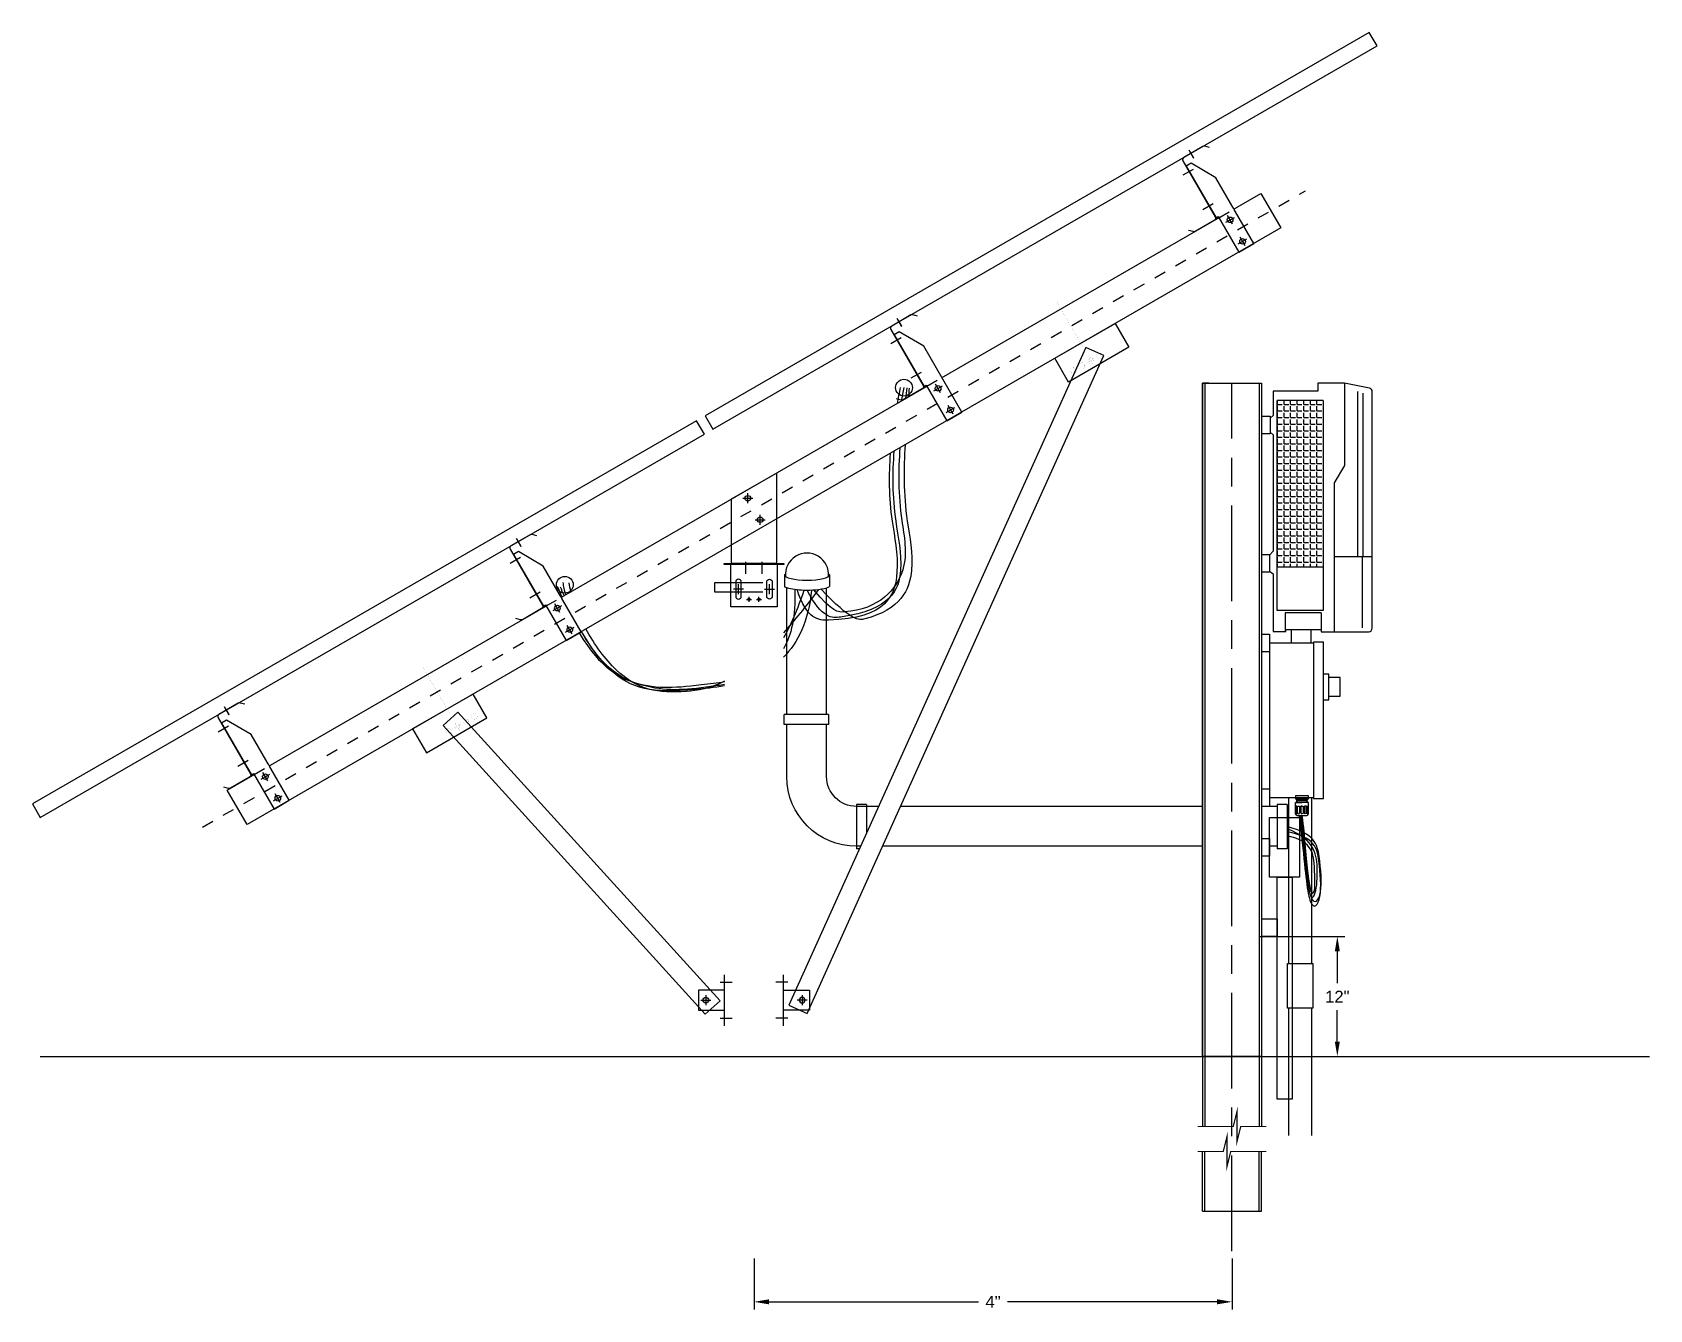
# Model space of a CAD drawing. Extents: x -272 to 283, y -5 to 246.
# Drawn here: x 268.99 to 282.53, y 90.19 to 100.89 of the extents above; entities that cross this region are included whole.
import ezdxf
from ezdxf.enums import TextEntityAlignment as Align

# ---------------------------------------------------------------- set-up
doc = ezdxf.new("R2010")
doc.units = 0
doc.header["$MEASUREMENT"] = 0
for name, pattern in [('Center001', [0.034, 0.02, -0.004, 0.006, -0.004]), ('Center002', [0.068, 0.04, -0.008, 0.012, -0.008]), ('Center005', [0.17, 0.1, -0.02, 0.03, -0.02]), ('Center040', [1.36, 0.8, -0.16, 0.24, -0.16]), ('Dash005', [0.08, 0.05, -0.03]), ('Dash010', [0.16, 0.1, -0.06])]:
    doc.linetypes.add(name, pattern=pattern)
for name, color, linetype in [('CONDUIT', 4, 'Continuous'), ('E-DIM', 1, 'Continuous'), ('G-ANNO-TEXT', 1, 'Continuous'), ('MODULE', 3, 'Continuous'), ('S-Detl-1fin', 5, 'Continuous'), ('S-Detl-2thn', 1, 'Continuous'), ('S-Detl-3med', 3, 'Continuous'), ('S-Detl-4wid', 4, 'Continuous'), ('S-Detl-5xwi', 7, 'Continuous'), ('SE-POWR-STRG-CNXN', 7, 'Continuous'), ('WIRE', 3, 'Continuous')]:
    doc.layers.add(name, color=color, linetype=linetype)
doc.styles.add('NEI-A', font='arial.ttf')
doc.styles.get("Standard").update_dxf_attribs({"font": 'arial.ttf'})
doc.dimstyles.new('NEI-A', dxfattribs={"dimtxt": 0.1, "dimasz": 0.125, "dimexe": 0.0625, "dimexo": 0.0625, "dimgap": 0.0625, "dimtad": 0, "dimtih": 1, "dimtoh": 1, "dimdec": 4, "dimzin": 3, "dimdsep": 46, "dimlunit": 4, "dimtxsty": 'NEI-A', "dimcen": 0, "dimadec": 0, "dimazin": 0, "dimtfac": 0.75, "dimtdec": 4, "dimtofl": 0, "dimtmove": 0, "dimatfit": 3, "dimfxl": 1, "dimfrac": 1, "dimtolj": 1, "dimtzin": 0, "dimarcsym": 0})

# ---------------------------------------------------------------- blocks, each defined once
blk = doc.blocks.new('*U67')
at = {"color": 0}
blk.add_lwpolyline([(0, 0), (77.01, 0), (77.01, 1.57), (0, 1.57)], close=True, dxfattribs=at)
at = {"layer": 'S-Detl-1fin', "linetype": 'Center002'}
for p, q in [((21.57, 0.28), (21.57, -0.51)), ((55.43, 0.28), (55.43, -0.51))]:
    blk.add_line(p, q, dxfattribs=at)
at = {"layer": 'Defpoints', "flags": 8}
blk.add_attdef('NAME', text='', height=1, dxfattribs=at).set_placement((0.13, 0.62), align=Align.MIDDLE_LEFT)
blk = doc.blocks.new('*U68')
at = {"color": 0}
blk.add_lwpolyline([(0, 0), (77.01, 0), (77.01, 1.57), (0, 1.57)], close=True, dxfattribs=at)
at = {"layer": 'S-Detl-1fin', "linetype": 'Center002'}
for p, q in [((21.57, 0.28), (21.57, -0.51)), ((55.43, 0.28), (55.43, -0.51))]:
    blk.add_line(p, q, dxfattribs=at)
at = {"layer": 'Defpoints', "flags": 8}
blk.add_attdef('NAME', text='', height=1, dxfattribs=at).set_placement((0.13, 0.62), align=Align.MIDDLE_LEFT)
blk = doc.blocks.new('*U55')
blk.add_lwpolyline([(59.9375, -4), (-59.9375, -4), (-59.9375, 0), (59.9375, 0)], close=True)
at = {"layer": 'S-Detl-1fin', "linetype": 'Center040'}
blk.add_line((-63.9375, -2), (63.9375, -2), dxfattribs=at)
blk = doc.blocks.new('*U56')
at = {"layer": 'S-Detl-1fin', "linetype": 'Center002'}
for p, q in [((-0.44, -7.75), (0.56, -7.75)), ((0.06, -8.25), (0.06, -7.25)), ((-0.44, -10.25), (0.56, -10.25)), ((0.06, -10.75), (0.06, -9.75))]:
    blk.add_line(p, q, dxfattribs=at)
at = {"layer": 'S-Detl-2thn'}
blk.add_circle((0.06, -10.25), 0.281, dxfattribs=at)
blk.add_wipeout([(-0.8, -7.09), (-0.8, -6.91), (0.93, -6.91), (0.93, -7.09)])
at = {"color": 0, "linetype": 'Dash010'}
blk.add_line((-0.81, -7), (0.94, -7), dxfattribs=at)
at = {"color": 0}
blk.add_lwpolyline([(-0.81, -11), (0.94, -11), (0.94, -3.38), (-0.47, -0.88), (-1.06, -0.88), (-1.06, -6.88), (-0.81, -6.88)], close=True, dxfattribs=at)
at = {"layer": 'S-Detl-2thn'}
blk.add_circle((0.06, -7.75), 0.281, dxfattribs=at)
blk = doc.blocks.new('*U57')
at = {"layer": 'S-Detl-1fin', "linetype": 'Center002'}
for p, q in [((-0.44, -7.75), (0.56, -7.75)), ((0.06, -8.25), (0.06, -7.25)), ((-0.44, -10.25), (0.56, -10.25)), ((0.06, -10.75), (0.06, -9.75))]:
    blk.add_line(p, q, dxfattribs=at)
at = {"layer": 'S-Detl-2thn'}
blk.add_circle((0.06, -10.25), 0.281, dxfattribs=at)
blk.add_wipeout([(-0.8, -7.09), (-0.8, -6.91), (0.93, -6.91), (0.93, -7.09)])
at = {"color": 0, "linetype": 'Dash010'}
blk.add_line((-0.81, -7), (0.94, -7), dxfattribs=at)
at = {"color": 0}
blk.add_lwpolyline([(-0.81, -11), (0.94, -11), (0.94, -3.38), (-0.47, -0.88), (-1.06, -0.88), (-1.06, -6.88), (-0.81, -6.88)], close=True, dxfattribs=at)
at = {"layer": 'S-Detl-2thn'}
blk.add_circle((0.06, -7.75), 0.281, dxfattribs=at)
blk = doc.blocks.new('*U58')
at = {"layer": 'S-Detl-1fin', "linetype": 'Center002'}
for p, q in [((-0.44, -7.75), (0.56, -7.75)), ((0.06, -8.25), (0.06, -7.25)), ((-0.44, -10.25), (0.56, -10.25)), ((0.06, -10.75), (0.06, -9.75))]:
    blk.add_line(p, q, dxfattribs=at)
at = {"layer": 'S-Detl-2thn'}
blk.add_circle((0.06, -10.25), 0.281, dxfattribs=at)
blk.add_wipeout([(-0.8, -7.09), (-0.8, -6.91), (0.93, -6.91), (0.93, -7.09)])
at = {"color": 0, "linetype": 'Dash010'}
blk.add_line((-0.81, -7), (0.94, -7), dxfattribs=at)
at = {"color": 0}
blk.add_lwpolyline([(-0.81, -11), (0.94, -11), (0.94, -3.38), (-0.47, -0.88), (-1.06, -0.88), (-1.06, -6.88), (-0.81, -6.88)], close=True, dxfattribs=at)
at = {"layer": 'S-Detl-2thn'}
blk.add_circle((0.06, -7.75), 0.281, dxfattribs=at)
blk = doc.blocks.new('*U59')
at = {"layer": 'S-Detl-1fin', "linetype": 'Center002'}
for p, q in [((-0.44, -7.75), (0.56, -7.75)), ((0.06, -8.25), (0.06, -7.25)), ((-0.44, -10.25), (0.56, -10.25)), ((0.06, -10.75), (0.06, -9.75))]:
    blk.add_line(p, q, dxfattribs=at)
at = {"layer": 'S-Detl-2thn'}
blk.add_circle((0.06, -10.25), 0.281, dxfattribs=at)
blk.add_wipeout([(-0.8, -7.09), (-0.8, -6.91), (0.93, -6.91), (0.93, -7.09)])
at = {"color": 0, "linetype": 'Dash010'}
blk.add_line((-0.81, -7), (0.94, -7), dxfattribs=at)
at = {"color": 0}
blk.add_lwpolyline([(-0.81, -11), (0.94, -11), (0.94, -3.38), (-0.47, -0.88), (-1.06, -0.88), (-1.06, -6.88), (-0.81, -6.88)], close=True, dxfattribs=at)
at = {"layer": 'S-Detl-2thn'}
blk.add_circle((0.06, -7.75), 0.281, dxfattribs=at)
blk = doc.blocks.new('*U60')
at = {"linetype": 'Center002'}
for p, q in [((-1.12, 1.08), (-0.12, 1.08)), ((-0.62, 0.58), (-0.62, 1.58)), ((0.12, -1.08), (1.12, -1.08)), ((0.62, -1.58), (0.62, -0.58))]:
    blk.add_line(p, q, dxfattribs=at)
blk.add_lwpolyline([(-2.25, 1.01), (2.25, 3.61), (2.25, -5.46), (-2.25, -5.46)], close=True)
for centre in [(-0.62, 1.08), (0.62, -1.08)]:
    blk.add_circle(centre, 0.281)
blk = doc.blocks.new('*U61')
at = {"linetype": 'Center002'}
for p, q in [((-0.81, -6.51), (-0.81, -4.92)), ((0.81, -6.51), (0.81, -4.92)), ((-1.06, -8.05), (-2.06, -8.05)), ((-1.56, -8.55), (-1.56, -7.55)), ((1.06, -8.05), (2.06, -8.05)), ((1.56, -8.55), (1.56, -7.55))]:
    blk.add_line(p, q, dxfattribs=at)
at = {"linetype": 'Center001'}
for p, q in [((-0.75, -9.08), (-0.25, -9.08)), ((-0.5, -9.33), (-0.5, -8.83)), ((0.25, -9.08), (0.75, -9.08)), ((0.5, -9.33), (0.5, -8.83))]:
    blk.add_line(p, q, dxfattribs=at)
blk.add_lwpolyline([(-3, -5.59), (-3, -5.46), (3, -5.46), (3, -5.59)], close=True)
blk.add_lwpolyline([(2.31, -5.59), (2.31, -9.83), (-2.31, -9.83), (-2.31, -5.59)])
for points in [[(-1.84, -8.77, 1), (-1.28, -8.77), (-1.28, -7.33, 1), (-1.84, -7.33)], [(1.84, -8.77, -1), (1.28, -8.77), (1.28, -7.33, -1), (1.84, -7.33)]]:
    blk.add_lwpolyline(points, format="xyb", close=True)
for centre in [(-0.5, -9.08), (0.5, -9.08)]:
    blk.add_circle(centre, 0.125)
blk = doc.blocks.new('*U62')
at = {"linetype": 'Center005', "const_width": 0.007}
blk.add_lwpolyline([(0, -2.44), (0, 2.9)], dxfattribs=at)
blk.add_lwpolyline([(-4, -4.75), (3, -4.75), (3, -2), (-4, -2)], close=True)
at = {"const_width": 0.007}
for points in [[(-1.28, -4, 1), (-0.72, -4, 1)], [(-0.28, -4, 1), (0.28, -4, 1)], [(0.72, -4, 1), (1.28, -4, 1)], [(1.72, -4, 1), (2.28, -4, 1)]]:
    blk.add_lwpolyline(points, format="xyb", close=True, dxfattribs=at)
at = {"linetype": 'Center002', "const_width": 0.007}
for points in [[(0.5, -4), (-0.5, -4)], [(0, -3.5), (0, -4.5)]]:
    blk.add_lwpolyline(points, dxfattribs=at)
blk = doc.blocks.new('SE GM Post Clip')
at = {"linetype": 'Center002'}
for p, q in [((-0.44, 1.81), (1.14, 1.81)), ((-2.38, 0), (-1.38, 0)), ((-1.88, 0.5), (-1.88, -0.5)), ((-0.44, -1.81), (1.14, -1.81))]:
    blk.add_line(p, q, dxfattribs=at)
blk.add_line((0, -2.56), (0, 2.56))
blk.add_lwpolyline([(0, 1), (-2.62, 1), (-2.62, -1), (0, -1)])
blk.add_circle((-1.88, 0), 0.281)
blk = doc.blocks.new('*U63')
at = {"color": 0}
blk.add_lwpolyline([(-1, 1), (-1, -1), (38.17, -1), (38.17, 1)], close=True, dxfattribs=at)
blk = doc.blocks.new('*U64')
at = {"linetype": 'Center005', "const_width": 0.007}
blk.add_lwpolyline([(0, -2.44), (0, 2.9)], dxfattribs=at)
blk.add_lwpolyline([(4, -4.75), (-3, -4.75), (-3, -2), (4, -2)], close=True)
at = {"const_width": 0.007}
for points in [[(-1.72, -4, -1), (-2.28, -4, -1)], [(-0.72, -4, -1), (-1.28, -4, -1)], [(0.28, -4, -1), (-0.28, -4, -1)], [(1.28, -4, -1), (0.72, -4, -1)]]:
    blk.add_lwpolyline(points, format="xyb", close=True, dxfattribs=at)
at = {"linetype": 'Center002', "const_width": 0.007}
for points in [[(-0.5, -4), (0.5, -4)], [(0, -3.5), (0, -4.5)]]:
    blk.add_lwpolyline(points, dxfattribs=at)
blk = doc.blocks.new('*U54')
at = {"color": 0}
blk.add_lwpolyline([(-1, 1), (-1, -1), (71.48, -1), (71.48, 1)], close=True, dxfattribs=at)
blk = doc.blocks.new('gland')
blk.add_line((-0.48, 1.41), (0.48, 1.41))
blk.add_lwpolyline([(-0.55, 1.41), (0.55, 1.41), (0.55, 1.67), (-0.55, 1.67)], close=True)
for points in [[(-0.48, 1.41), (-0.48, 1.32), (0, 1.32)], [(-0.48, 1.41), (-0.48, 1.32), (0, 1.32)], [(0.48, 1.41), (0.48, 1.32), (0, 1.32)], [(0.48, 1.41), (0.48, 1.32), (0, 1.32)], [(-0.55, 0.17), (-0.55, 1.1), (0, 1.1)], [(-0.44, 0.14), (-0.44, 0.8), (-0.55, 0.8)], [(0.42, 1.32), (0.47, 1.27), (-0.48, 1.24), (-0.43, 1.2), (-0.43, 1.15)], [(-0.48, 1.32), (-0.43, 1.29), (-0.43, 1.24)], [(-0.48, 1.1), (-0.48, 1.15), (0.47, 1.17), (0.42, 1.2), (0.42, 1.27)], [(-0.42, 0), (0.42, 0)], [(-0.38, 0.24), (-0.38, 0.8), (-0.2, 0.8), (-0.2, 0.22), (-0.2, 0.22)], [(0, 0.8), (-0.1, 0.8), (-0.1, 0.22), (-0.1, 0.22)], [(0.55, 0.17), (0.55, 1.1), (0, 1.1)], [(0, 0.8), (0.1, 0.8), (0.1, 0.22), (0.1, 0.22)], [(0.38, 0.24), (0.38, 0.8), (0.2, 0.8), (0.2, 0.22), (0.2, 0.22)], [(0.42, 1.17), (0.42, 1.1)], [(0.44, 0.14), (0.44, 0.8), (0.55, 0.8)]]:
    blk.add_lwpolyline(points)
for points, start_tangent, end_tangent in [([(-0.44, 0.14), (-0.55, 0.24)], (0, -1), (0, 1)), ([(-0.42, 0), (-0.55, 0.17)], (-1, 0), (0, 1)), ([(-0.38, 0.24), (-0.27, 0.13), (-0.2, 0.22)], (0, -1), (0, 1)), ([(-0.1, 0.22), (0, 0.13)], (0, -1), (1, 0)), ([(0.1, 0.22), (0, 0.13)], (0, -1), (-1, 0)), ([(0.38, 0.24), (0.27, 0.13), (0.2, 0.22)], (0, -1), (0, 1)), ([(0.42, 0), (0.55, 0.17)], (1, 0), (0, 1)), ([(0.44, 0.14), (0.55, 0.24)], (0, -1), (0, 1))]:
    blk.add_spline(points, degree=3, dxfattribs=dict(start_tangent=start_tangent, end_tangent=end_tangent))
blk = doc.blocks.new('*D85')
at = {"layer": 'Defpoints', "color": 0, "transparency": 16777216}
for p in [(275.031, 90.684), (279.031, 90.684), (279.031, 90.259)]:
    blk.add_point(p, dxfattribs=at)
at = {"layer": 'E-DIM', "color": 0, "lineweight": -2, "transparency": 16777216}
for p, q in [((275.031, 90.622), (275.031, 90.196)), ((279.031, 90.622), (279.031, 90.196)), ((275.156, 90.259), (276.909, 90.259)), ((278.906, 90.259), (277.153, 90.259))]:
    blk.add_line(p, q, dxfattribs=at)
at = {"layer": 'E-DIM', "color": 0, "transparency": 16777216}
for points in [[(275.156, 90.28), (275.156, 90.238), (275.031, 90.259)], [(278.906, 90.28), (278.906, 90.238), (279.031, 90.259)]]:
    blk.add_solid(points, dxfattribs=at)
at = {"layer": 'E-DIM', "color": 0, "transparency": 16777216, "insert": (277.031, 90.259), "char_height": 0.1, "attachment_point": 5, "style": 'NEI-A'}
blk.add_mtext('\\A1;4"', dxfattribs=at)
blk = doc.blocks.new('*D87')
at = {"layer": 'Defpoints', "color": 0, "transparency": 16777216}
for p in [(279.2, 93.317), (279.697, 92.313), (279.912, 92.313)]:
    blk.add_point(p, dxfattribs=at)
at = {"layer": 'G-ANNO-TEXT', "color": 0, "lineweight": -2, "transparency": 16777216}
for p, q in [((279.262, 93.317), (279.975, 93.317)), ((279.912, 93.192), (279.912, 92.925)), ((279.912, 92.438), (279.912, 92.7)), ((279.76, 92.313), (279.975, 92.313))]:
    blk.add_line(p, q, dxfattribs=at)
at = {"layer": 'G-ANNO-TEXT', "color": 0, "transparency": 16777216}
for points in [[(279.891, 93.192), (279.933, 93.192), (279.912, 93.317)], [(279.891, 92.438), (279.933, 92.438), (279.912, 92.313)]]:
    blk.add_solid(points, dxfattribs=at)
at = {"layer": 'G-ANNO-TEXT', "color": 0, "transparency": 16777216, "insert": (279.912, 92.813), "char_height": 0.1, "attachment_point": 5, "style": 'NEI-A'}
blk.add_mtext('\\A1;12"', dxfattribs=at)

msp = doc.modelspace()

# ---------------------------------------------------------------- hatches: boundary and pattern name
at = {"layer": 'MODULE'}
h = msp.add_hatch(dxfattribs=at)
h.set_pattern_fill('ANGLE', color=256, scale=0.2)
h.set_pattern_definition([(0, (200.32118, -31.69907), (0, 0.055), [0.04, -0.015]), (90, (200.32118, -31.69907), (-0.055, 3e-18), [0.04, -0.015])])
h.paths.add_polyline_path([(279.79401, 97.80252), (279.40905, 97.80252), (279.40905, 96.41249), (279.79401, 96.41249)])

# ---------------------------------------------------------------- linework, layer by layer
msp.add_line((278.83783, 97.94955), (278.78471, 97.94955))
at = {"color": 0}
for p, q in [((278.78471, 97.94955), (278.78471, 91.72604)), ((278.80263, 97.94955), (278.80263, 91.72604)), ((279.21742, 97.94955), (279.27638, 97.94955)), ((279.25846, 97.94955), (279.25846, 91.72604)), ((279.27638, 97.94955), (279.27638, 91.72604)), ((278.78471, 91.01771), (278.78471, 91.51771)), ((278.80263, 91.01771), (278.80263, 91.51771)), ((279.25846, 91.01771), (279.25846, 91.51771)), ((279.27638, 91.01771), (279.27638, 91.51771)), ((278.78471, 91.01771), (279.27638, 91.01771))]:
    msp.add_line(p, q, dxfattribs=at)
at = {"color": 0, "linetype": 'Dash005'}
msp.add_line((278.84075, 97.94955), (279.22033, 97.94955), dxfattribs=at)
at = {"color": 0}
for points in [[(278.84301, 99.92146), (278.80269, 99.93226, 0.19891237), (278.78689, 99.93018), (278.62676, 99.83773, 0.41421356), (278.61914, 99.80927), (278.88997, 99.34018, -0.41421356), (278.88234, 99.31172), (278.72222, 99.21927, -0.19891237), (278.70641, 99.21719), (278.66609, 99.22799)], [(276.3995, 98.5107), (276.35918, 98.5215, 0.19891237), (276.34338, 98.51942), (276.18325, 98.42697, 0.41421356), (276.17563, 98.39851), (276.44646, 97.92942, -0.41421356), (276.43883, 97.90096), (276.27871, 97.80851, -0.19891237), (276.2629, 97.80643), (276.22258, 97.81723)], [(273.21328, 96.67113), (273.17296, 96.68193, 0.19891237), (273.15715, 96.67985), (272.99703, 96.5874, 0.41421356), (272.9894, 96.55895), (273.26024, 96.08985, -0.41421356), (273.25261, 96.06139), (273.09249, 95.96894, -0.19891237), (273.07668, 95.96686), (273.03636, 95.97766)], [(270.76977, 95.26037), (270.72945, 95.27117, 0.19891237), (270.71364, 95.26909), (270.55352, 95.17664, 0.41421356), (270.54589, 95.14818), (270.81673, 94.67909, -0.41421356), (270.8091, 94.65063), (270.64898, 94.55818, -0.19891237), (270.63317, 94.5561), (270.59285, 94.5669)]]:
    msp.add_lwpolyline(points, format="xyb", dxfattribs=at)
at = {"color": 0, "const_width": 0.01}
for points in [[(278.74304, 91.72604), (279.04096, 91.72604), (279.07221, 91.85104), (279.07221, 91.60104), (279.10346, 91.72604), (279.31804, 91.72604)], [(278.74304, 91.51771), (278.95763, 91.51771), (278.98888, 91.64271), (278.98888, 91.39271), (279.02013, 91.51771), (279.31804, 91.51771)]]:
    msp.add_lwpolyline(points, dxfattribs=at)
at = {"layer": 'CONDUIT'}
for points in [[(275.28527, 96.34513, -0.00654355), (275.2933, 96.34997, -0.00654355)], [(275.65552, 96.34997, -0.00654355), (275.66355, 96.34513)], [(275.92252, 94.07194), (275.88813, 94.07194, -0.41421356), (275.30482, 94.65525)], [(276.07291, 94.40526), (275.88813, 94.40526, -0.41421356), (275.63814, 94.65525)]]:
    msp.add_lwpolyline(points, format="xyb", dxfattribs=at)
for points in [[(275.28527, 96.34513), (275.28527, 96.24534)], [(275.30482, 95.17607), (275.30482, 96.23803)], [(275.63814, 95.17607), (275.63814, 96.23617)], [(275.66355, 96.34513), (275.66355, 96.24535)], [(275.28398, 95.09274), (275.28398, 95.17607)], [(275.6548, 95.17607), (275.28398, 95.17607)], [(275.6548, 95.17607), (275.6548, 95.09274)], [(275.6548, 95.09274), (275.28398, 95.09274)], [(275.97146, 94.42193), (275.88813, 94.42193)], [(275.88813, 94.42193), (275.88813, 94.05111)], [(275.97146, 94.42193), (275.97146, 94.18041)], [(277.52375, 94.40525), (276.25575, 94.40526)], [(278.78471, 94.40525), (277.52375, 94.40525)], [(279.40838, 94.40525), (279.34549, 94.40525)], [(279.49171, 94.42192), (279.40838, 94.42192)], [(279.40838, 94.42192), (279.40838, 94.0511)], [(279.49171, 94.42192), (279.49171, 94.0511)], [(277.52375, 94.07193), (276.10536, 94.07194)], [(278.78471, 94.07193), (277.52375, 94.07193)], [(279.40838, 94.07193), (279.34549, 94.07193)], [(275.91312, 94.05111), (275.88813, 94.05111)], [(279.49171, 94.0511), (279.40838, 94.0511)]]:
    msp.add_lwpolyline(points, dxfattribs=at)
at = {"layer": 'CONDUIT', "flags": 128}
for points in [[(279.52552, 95.88617), (279.52552, 95.77273)], [(279.69417, 95.77273), (279.69417, 95.88617)], [(279.50409, 94.47947), (279.50409, 93.09171)], [(279.69707, 94.47947), (279.69707, 93.09171)], [(279.50409, 92.71754), (279.50409, 91.65243)], [(279.69707, 92.71754), (279.69707, 91.65243)]]:
    msp.add_lwpolyline(points, dxfattribs=at)
at = {"layer": 'CONDUIT', "linetype": 'ByBlock', "flags": 128}
for points in [[(275.30482, 94.65525), (275.30482, 95.09274)], [(275.63814, 94.65525), (275.63814, 95.09274)]]:
    msp.add_lwpolyline(points, dxfattribs=at)
at = {"layer": 'CONDUIT'}
for points in [[(279.40799, 93.81277), (279.53299, 93.81277), (279.53299, 91.95465), (279.40799, 91.95465)], [(279.49576, 93.09171), (279.70603, 93.09171), (279.70603, 92.71754), (279.49576, 92.71754)]]:
    msp.add_lwpolyline(points, close=True, dxfattribs=at)
for centre in [(276.28572, 97.91112), (273.44747, 96.26146)]:
    msp.add_circle(centre, 0.07017, dxfattribs=at)
msp.add_arc((275.47441, 96.34513), 0.18118, 355.710983, 184.289017, dxfattribs=at)
msp.add_ellipse((275.47441, 96.34513), major_axis=(-0.18914, 0), ratio=0.24214006, start_param=0, end_param=3.14159265, dxfattribs=at)
msp.add_open_spline([(275.28527, 96.24534), (275.28592, 96.24506), (275.28657, 96.24479), (275.28721, 96.24452), (275.29235, 96.24238), (275.29747, 96.24049), (275.32326, 96.23181), (275.34575, 96.22689), (275.39426, 96.21965), (275.42021, 96.21741), (275.48095, 96.21528), (275.51602, 96.21632), (275.58176, 96.22284), (275.6121, 96.2281), (275.6476, 96.2391), (275.65557, 96.24191), (275.66355, 96.24535)], degree=3, knots=[0.53104902, 0.53104902, 0.53104902, 0.53104902, 0.54341047, 0.54341047, 0.54341047, 0.6413763, 0.6413763, 1.03743734, 1.03743734, 1.43349838, 1.43349838, 1.94523153, 1.94523153, 2.45696468, 2.45696468, 2.61026461, 2.61026461, 2.61026461, 2.61026461], dxfattribs=at)
at = {"layer": 'MODULE', "flags": 128}
msp.add_lwpolyline([(279.77801, 96.02724), (279.77801, 95.86785), (280.17423, 95.86785, 0.41421356), (280.20423, 95.89785), (280.20423, 97.87722, 0.35603178), (280.18026, 97.90661), (279.97128, 97.94955), (279.74794, 97.94955), (279.74794, 97.88096), (279.37391, 97.88096), (279.37391, 97.67789), (279.35104, 97.65503), (279.35104, 97.53938), (279.37391, 97.51652), (279.37391, 96.54312), (279.34549, 96.5095), (279.34549, 96.37367), (279.37391, 96.35215), (279.37391, 95.87137), (279.47993, 95.87137), (279.47993, 95.88617), (279.77801, 95.88617)], format="xyb", dxfattribs=at)
for points in [[(279.97128, 97.94955), (279.97128, 97.26063), (279.88452, 97.11321), (279.88452, 95.86785)], [(280.08227, 96.49364), (280.08227, 97.87886)], [(280.12666, 97.86501), (280.12666, 96.49364)], [(279.79401, 97.80252), (279.79401, 96.04526), (279.40905, 96.04526), (279.40905, 97.80252)], [(280.20423, 96.49364), (279.88452, 96.49364)], [(280.12055, 96.49364), (280.12055, 95.90114)], [(279.77801, 96.02724), (279.47611, 96.02724), (279.47611, 95.87137)]]:
    msp.add_lwpolyline(points, dxfattribs=at)
at = {"layer": 'MODULE'}
for points in [[(279.79401, 97.80252), (279.40905, 97.80252)], [(279.40905, 96.41249), (279.79401, 96.41249)], [(279.71181, 95.77273), (279.34549, 95.77273), (279.34549, 94.47947), (279.71181, 94.47947)], [(279.79549, 95.29898), (279.84057, 95.29898), (279.84057, 95.5135), (279.79549, 95.5135)], [(279.84057, 95.32873), (279.93616, 95.32873), (279.93616, 95.48375), (279.84057, 95.48375)]]:
    msp.add_lwpolyline(points, dxfattribs=at)
for points in [[(279.79549, 95.78026), (279.71181, 95.78026), (279.71181, 94.47193), (279.79549, 94.47193)], [(279.59549, 93.81277), (279.34549, 93.81277), (279.34549, 94.31277), (279.59549, 94.31277)]]:
    msp.add_lwpolyline(points, close=True, dxfattribs=at)
at = {"layer": 'S-Detl-1fin', "linetype": 'Center005'}
for p, q in [((278.71221, 99.83001), (278.67171, 99.90017)), ((276.2687, 98.41925), (276.2282, 98.48941)), ((273.08248, 96.57969), (273.04198, 96.64984)), ((270.63897, 95.16892), (270.59847, 95.23908))]:
    msp.add_line(p, q, dxfattribs=at)
at = {"layer": 'S-Detl-1fin', "linetype": 'Center002'}
for p, q in [((278.70511, 99.73863), (278.59084, 99.67266)), ((278.87177, 99.44995), (278.75751, 99.38398)), ((276.2616, 98.32787), (276.14733, 98.2619)), ((276.42826, 98.03919), (276.314, 97.97322)), ((273.07537, 96.4883), (272.96111, 96.42233)), ((273.24204, 96.19963), (273.12777, 96.13365)), ((270.63186, 95.07754), (270.5176, 95.01157)), ((270.79853, 94.78886), (270.68426, 94.72289))]:
    msp.add_line(p, q, dxfattribs=at)
at = {"layer": 'S-Detl-1fin', "linetype": 'Center040'}
msp.add_line((279.03054, 90.68438), (279.03054, 97.94955), dxfattribs=at)
at = {"layer": 'S-Detl-4wid'}
msp.add_line((278.78471, 97.94955), (279.27638, 97.94955), dxfattribs=at)
at = {"layer": 'S-Detl-5xwi'}
msp.add_line((269.05724, 92.31277), (282.52558, 92.31277), dxfattribs=at)
at = {"layer": 'WIRE'}
msp.add_lwpolyline([(278.78471, 97.94955), (279.27638, 97.94955), (279.27638, 92.31277), (278.78471, 92.31277)], close=True, dxfattribs=at)
for points in [[(279.27638, 97.67241), (279.35104, 97.67241), (279.35104, 97.52399), (279.27638, 97.52399)], [(279.27638, 96.5158), (279.34549, 96.5158), (279.34549, 96.36737), (279.27638, 96.36737)], [(275.10522, 96.27762), (274.69967, 96.27764), (274.69967, 96.20091), (275.10522, 96.20089)], [(279.27638, 95.84694), (279.34549, 95.84694), (279.34549, 95.69852), (279.27638, 95.69852)], [(279.27638, 94.55368), (279.34549, 94.55368), (279.34549, 94.40525), (279.27638, 94.40525)], [(279.27638, 94.13698), (279.34549, 94.13698), (279.34549, 93.98855), (279.27638, 93.98855)], [(279.27638, 93.46525), (279.40799, 93.46525), (279.40799, 93.31682), (279.27638, 93.31682)]]:
    msp.add_lwpolyline(points, dxfattribs=at)
for points in [[(276.25392, 97.91244), (276.24523, 97.86896), (276.23654, 97.8246), (276.22816, 97.77932)], [(276.28387, 97.91164), (276.27645, 97.87468), (276.26902, 97.83705), (276.26179, 97.79874)], [(276.31082, 97.91083), (276.307, 97.88109), (276.30296, 97.85086), (276.29884, 97.82013)], [(276.32774, 97.90761), (276.32684, 97.88365), (276.32565, 97.85937), (276.32422, 97.83479)], [(275.57096, 96.22213), (275.46354, 96.07835), (275.36582, 95.95914), (275.27638, 95.86021)], [(275.37171, 96.22056), (275.38037, 95.99455), (275.34195, 95.83631), (275.27638, 95.72445)], [(275.51166, 96.21687), (275.48759, 95.9543), (275.398, 95.77619), (275.27638, 95.65445)], [(275.44829, 96.21643), (275.39422, 96.05078), (275.3363, 95.92028), (275.27638, 95.81715)]]:
    msp.add_open_spline(points, degree=3, dxfattribs=at)
for points, knots in [([(276.17051, 97.36114), (276.15664, 97.18396), (276.15814, 96.87076), (276.27261, 96.36472), (276.13793, 95.94222), (275.47419, 95.96666), (275.39067, 96.22056)], [7.18703578, 7.18703578, 7.18703578, 7.18703578, 13.61868835, 17.85489766, 22.73274239, 23.55511522, 23.55511522, 23.55511522, 23.55511522]), ([(276.20188, 97.37925), (276.18655, 97.19721), (276.18653, 96.87846), (276.30256, 96.36552), (276.16788, 96.02293), (275.60278, 95.97312), (275.47512, 96.216)], [6.97482194, 6.97482194, 6.97482194, 6.97482194, 13.61868835, 17.85489766, 22.73274239, 23.55511522, 23.55511522, 23.55511522, 23.55511522]), ([(276.25171, 97.40802), (276.23739, 97.21938), (276.23501, 96.89262), (276.35332, 96.36961), (276.05399, 96.02702), (275.6843, 96.03005), (275.53235, 96.21814)], [6.66570194, 6.66570194, 6.66570194, 6.66570194, 13.61868835, 17.85489766, 22.73274239, 23.55511522, 23.55511522, 23.55511522, 23.55511522]), ([(276.29519, 97.43313), (276.28323, 97.23619), (276.27798, 96.90019), (276.39893, 96.36552), (276.24494, 96.02293), (275.84967, 95.95281), (275.59136, 96.22525)], [6.30718024, 6.30718024, 6.30718024, 6.30718024, 13.61868835, 17.85489766, 22.73274239, 23.55511522, 23.55511522, 23.55511522, 23.55511522]), ([(279.59052, 94.3328), (279.60404, 94.25348), (279.63988, 93.88837), (279.67732, 93.50529), (279.78991, 93.61094), (279.75965, 93.96182), (279.72841, 94.14577), (279.49171, 94.19324)], [0.72968841, 0.72968841, 0.72968841, 0.72968841, 1, 2, 3, 4, 5, 5, 5, 5]), ([(279.60157, 94.3314), (279.61133, 94.26582), (279.64541, 93.91874), (279.68211, 93.54323), (279.7947, 93.64888), (279.76443, 93.99976), (279.72402, 94.1778), (279.49171, 94.23651)], [0.77454756, 0.77454756, 0.77454756, 0.77454756, 1, 2, 3, 4, 5, 5, 5, 5]), ([(279.60602, 94.33084), (279.63206, 94.14469), (279.66546, 93.6011), (279.72956, 93.64437), (279.75353, 93.8346), (279.73212, 94.13226), (279.49171, 94.21808)], [1.34817116, 1.34817116, 1.34817116, 1.34817116, 2, 3, 4, 5, 5, 5, 5]), ([(279.61605, 94.32958), (279.63868, 94.15323), (279.67134, 93.63978), (279.73434, 93.68231), (279.71917, 93.86354), (279.71273, 94.12063), (279.49171, 94.15866)], [1.39349536, 1.39349536, 1.39349536, 1.39349536, 2, 3, 4, 5, 5, 5, 5])]:
    msp.add_open_spline(points, degree=3, knots=knots, dxfattribs=at)

# ---------------------------------------------------------------- block references
at = {"layer": 'S-Detl-2thn', "xscale": 0.08333333333333331, "yscale": 0.08333333333333331, "zscale": 0.08333333333333331, "rotation": 29.99999999999999}
for name, p in [('*U64', (277.68152, 98.42597)), ('*U62', (272.37956, 95.36488))]:
    msp.add_blockref(name, p, dxfattribs=at)
at = {"layer": 'S-Detl-2thn', "yscale": 0.08333333333333333, "zscale": 0.08333333333333333}
for name, p, xscale in [('*U60', (275.03054, 96.89543), 0.08333333333333333), ('*U61', (275.03054, 96.89543), 0.08333333333333333), ('SE GM Post Clip', (274.78471, 92.78354), 0.08333333333333333), ('SE GM Post Clip', (275.27638, 92.78354), -0.08333333333333333)]:
    msp.add_blockref(name, p, dxfattribs=dict(at, xscale=xscale))
at = {"layer": 'S-Detl-3med'}
for name, p, xscale, yscale, zscale, rotation in [('*U55', (274.94721, 97.03977), 0.08333333333333331, 0.08333333333333331, 0.08333333333333331, 29.99999999999999), ('*U63', (272.54623, 95.07621), 0.08333333333333333, 0.08333333333333333, 0.08333333333333333, 312.2461215296137)]:
    msp.add_blockref(name, p, dxfattribs=dict(at, xscale=xscale, yscale=yscale, zscale=zscale, rotation=rotation))
at = {"layer": 'S-Detl-4wid', "xscale": 0.08333333333333331, "yscale": 0.08333333333333331, "zscale": 0.08333333333333331, "rotation": 29.99999999999999}
for name, p in [('*U68', (274.68697, 97.56309)), ('*U67', (269.05724, 94.31277))]:
    msp.add_blockref(name, p, dxfattribs=at)
at = {"layer": 'SE-POWR-STRG-CNXN', "xscale": 0.09915402604520243, "yscale": 0.09915402604520243, "zscale": 0.09915402604520243}
msp.add_blockref('gland', (279.61605, 94.32958), dxfattribs=at)

# ---------------------------------------------------------------- dimensions: what is measured, and where the dimension line sits
at = {"layer": 'E-DIM'}
dim = msp.add_linear_dim(base=(279.03054, 90.25895), p1=(275.03054, 90.68438), p2=(279.03054, 90.68438), dimstyle='NEI-A', dxfattribs=at)
dim.commit()
dim.dimension.update_dxf_attribs({"geometry": '*D85', "text_midpoint": (277.03054, 90.25895), "dimtype": 160})
at = {"layer": 'G-ANNO-TEXT'}
dim = msp.add_linear_dim(base=(279.91202, 92.31277), p1=(279.19995, 93.31682), p2=(279.69707, 92.31277), angle=90, text='12"', dimstyle='NEI-A', dxfattribs=at)
dim.commit()
dim.dimension.update_dxf_attribs({"geometry": '*D87', "text_midpoint": (279.91202, 92.81277), "dimtype": 160})

# ---------------------------------------------------------------- next in the draw order: block references
at = {"layer": 'S-Detl-2thn', "xscale": 0.08333333333333331, "yscale": 0.08333333333333331, "zscale": 0.08333333333333331, "rotation": 29.99999999999999}
for name, p in [('*U59', (278.68751, 99.87281)), ('*U58', (276.244, 98.46204)), ('*U57', (273.05778, 96.62248)), ('*U56', (270.61427, 95.21172))]:
    msp.add_blockref(name, p, dxfattribs=at)

# ---------------------------------------------------------------- next in the draw order: linework, layer by layer
at = {"layer": 'WIRE'}
for points in [[(273.42312, 96.15983), (273.41125, 96.18808), (273.39934, 96.21746), (273.38738, 96.24802)], [(273.44106, 96.17019), (273.4314, 96.19351), (273.4217, 96.21758), (273.41198, 96.24243)], [(273.45561, 96.17859), (273.44591, 96.21346), (273.4383, 96.24781), (273.43311, 96.28119)], [(273.49914, 96.20373), (273.493, 96.22866), (273.48799, 96.25326), (273.48424, 96.27736)]]:
    msp.add_open_spline(points, degree=3, dxfattribs=at)
for points, knots in [([(274.78471, 95.44776), (274.75311, 95.44304), (274.42399, 95.40184), (274.15045, 95.36655), (273.75453, 95.54458), (273.57029, 95.8599)], [0.89681682, 0.89681682, 0.89681682, 0.89681682, 1, 2, 2.75541951, 2.75541951, 2.75541951, 2.75541951]), ([(274.78471, 95.42745), (274.74504, 95.41901), (274.46366, 95.37946), (274.17408, 95.35882), (273.77391, 95.54116), (273.58631, 95.86915)], [0.8425235, 0.8425235, 0.8425235, 0.8425235, 1, 2, 2.76716656, 2.76716656, 2.76716656, 2.76716656]), ([(274.78471, 95.41611), (274.69871, 95.3992), (274.21473, 95.34714), (273.91824, 95.39913), (273.65679, 95.74666), (273.58719, 95.86966)], [0.78999767, 0.78999767, 0.78999767, 0.78999767, 1, 2, 2.4788284, 2.4788284, 2.4788284, 2.4788284]), ([(274.78471, 95.45304), (274.66021, 95.39109), (274.29793, 95.33768), (273.96365, 95.3963), (273.69639, 95.7583), (273.62432, 95.8911)], [0.60733285, 0.60733285, 0.60733285, 0.60733285, 1, 2, 2.5114403, 2.5114403, 2.5114403, 2.5114403])]:
    msp.add_open_spline(points, degree=3, knots=knots, dxfattribs=at)

# ---------------------------------------------------------------- next in the draw order: block references
at = {"layer": 'S-Detl-3med', "xscale": 0.0833333333333333, "yscale": 0.0833333333333333, "zscale": 0.0833333333333333, "rotation": 245.7155618643101}
msp.add_blockref('*U54', (277.84819, 98.1373), dxfattribs=at)

doc.saveas('drawing.dxf')
